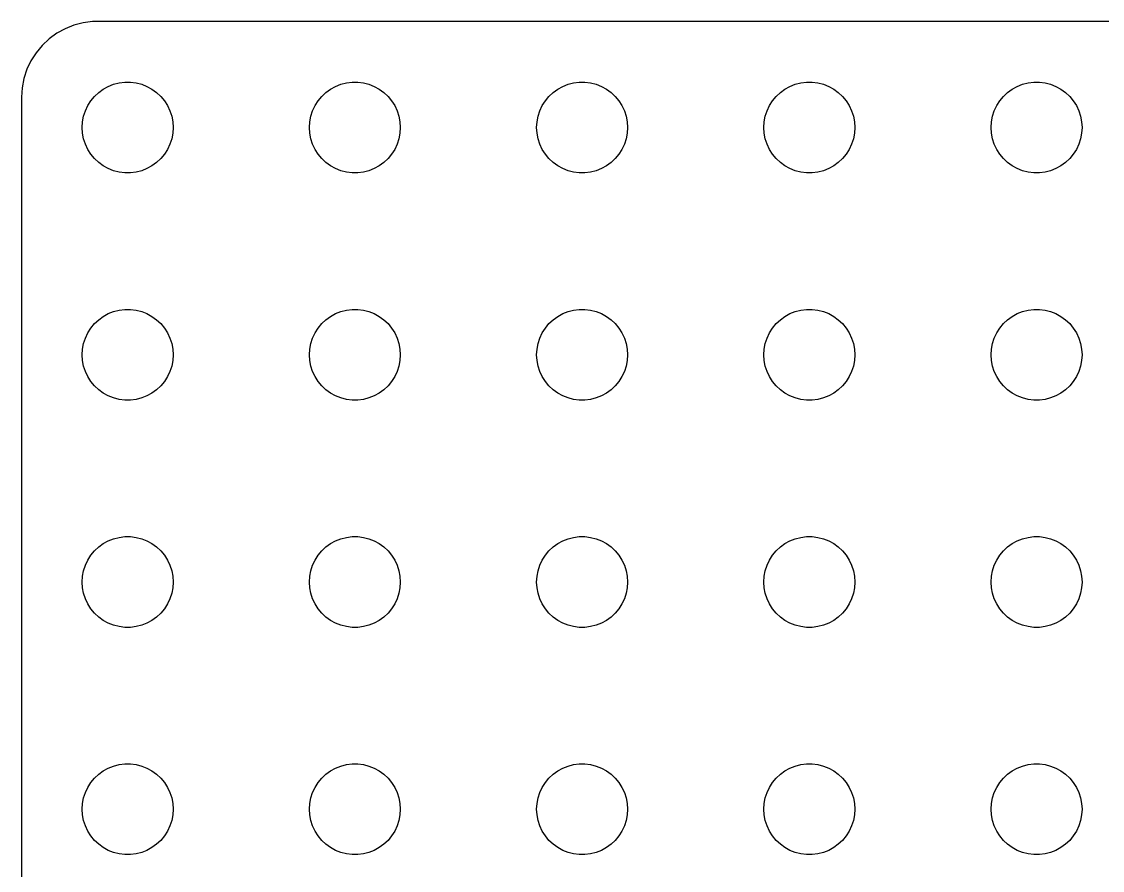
# Model space of a CAD drawing. Header units: metres. Extents: x -134 to 134, y 290 to 736.
# Drawn here: x -134.5 to -63.2, y 452 to 508 of the extents above; entities that cross this region are included whole.
import ezdxf

# ---------------------------------------------------------------- set-up
doc = ezdxf.new("R2010")
doc.units = ezdxf.units.M

msp = doc.modelspace()

# ---------------------------------------------------------------- linework, layer by layer
for p, q in [((-129.814, 507.99), (-130.437, 507.911)), ((129.814, 507.99), (-129.814, 507.99)), ((-131.629, 507.524), (-132.179, 507.222)), ((-131.045, 507.755), (-131.629, 507.524)), ((-130.437, 507.911), (-131.045, 507.755)), ((-132.687, 506.853), (-133.145, 506.423)), ((-132.179, 507.222), (-132.687, 506.853)), ((-133.545, 505.939), (-133.882, 505.409)), ((-133.145, 506.423), (-133.545, 505.939)), ((-133.882, 505.409), (-134.149, 504.841)), ((-134.149, 504.841), (-134.343, 504.243)), ((-134.343, 504.243), (-134.461, 503.627)), ((-129.107, 503.533), (-128.777, 503.714)), ((-128.777, 503.714), (-128.427, 503.853)), ((-128.427, 503.853), (-128.062, 503.947)), ((-128.062, 503.947), (-127.688, 503.994)), ((-127.688, 503.994), (-127.312, 503.994)), ((-127.312, 503.994), (-126.938, 503.947)), ((-126.938, 503.947), (-126.573, 503.853)), ((-126.573, 503.853), (-126.223, 503.714)), ((-126.223, 503.714), (-125.893, 503.533)), ((-114.107, 503.533), (-113.777, 503.714)), ((-113.777, 503.714), (-113.427, 503.853)), ((-113.427, 503.853), (-113.062, 503.947)), ((-113.062, 503.947), (-112.688, 503.994)), ((-112.688, 503.994), (-112.312, 503.994)), ((-112.312, 503.994), (-111.938, 503.947)), ((-111.938, 503.947), (-111.573, 503.853)), ((-111.573, 503.853), (-111.223, 503.714)), ((-111.223, 503.714), (-110.893, 503.533)), ((-99.1075, 503.533), (-98.7773, 503.714)), ((-98.7773, 503.714), (-98.427, 503.853)), ((-98.427, 503.853), (-98.0621, 503.947)), ((-98.0621, 503.947), (-97.6884, 503.994)), ((-97.6884, 503.994), (-97.3116, 503.994)), ((-97.3116, 503.994), (-96.9379, 503.947)), ((-96.9379, 503.947), (-96.573, 503.853)), ((-96.573, 503.853), (-96.2227, 503.714)), ((-96.2227, 503.714), (-95.8925, 503.533)), ((-84.1075, 503.533), (-83.7773, 503.714)), ((-83.7773, 503.714), (-83.427, 503.853)), ((-83.427, 503.853), (-83.0621, 503.947)), ((-83.0621, 503.947), (-82.6884, 503.994)), ((-82.6884, 503.994), (-82.3116, 503.994)), ((-82.3116, 503.994), (-81.9379, 503.947)), ((-81.9379, 503.947), (-81.573, 503.853)), ((-81.573, 503.853), (-81.2227, 503.714)), ((-81.2227, 503.714), (-80.8925, 503.533)), ((-69.1075, 503.533), (-68.7773, 503.714)), ((-68.7773, 503.714), (-68.427, 503.853)), ((-68.427, 503.853), (-68.0621, 503.947)), ((-68.0621, 503.947), (-67.6884, 503.994)), ((-67.6884, 503.994), (-67.3116, 503.994)), ((-67.3116, 503.994), (-66.9379, 503.947)), ((-66.9379, 503.947), (-66.573, 503.853)), ((-66.573, 503.853), (-66.2227, 503.714)), ((-66.2227, 503.714), (-65.8925, 503.533)), ((-134.461, 503.627), (-134.5, 503)), ((-134.5, 503), (-134.5, 409)), ((-129.927, 502.763), (-129.687, 503.054)), ((-129.687, 503.054), (-129.412, 503.312)), ((-129.412, 503.312), (-129.107, 503.533)), ((-125.893, 503.533), (-125.588, 503.312)), ((-125.588, 503.312), (-125.313, 503.054)), ((-125.313, 503.054), (-125.073, 502.763)), ((-114.927, 502.763), (-114.687, 503.054)), ((-114.687, 503.054), (-114.412, 503.312)), ((-114.412, 503.312), (-114.107, 503.533)), ((-110.893, 503.533), (-110.588, 503.312)), ((-110.588, 503.312), (-110.313, 503.054)), ((-110.313, 503.054), (-110.073, 502.763)), ((-99.927, 502.763), (-99.6869, 503.054)), ((-99.6869, 503.054), (-99.4123, 503.312)), ((-99.4123, 503.312), (-99.1075, 503.533)), ((-95.8925, 503.533), (-95.5877, 503.312)), ((-95.5877, 503.312), (-95.3131, 503.054)), ((-95.3131, 503.054), (-95.073, 502.763)), ((-84.927, 502.763), (-84.6869, 503.054)), ((-84.6869, 503.054), (-84.4123, 503.312)), ((-84.4123, 503.312), (-84.1075, 503.533)), ((-80.8925, 503.533), (-80.5877, 503.312)), ((-80.5877, 503.312), (-80.3131, 503.054)), ((-80.3131, 503.054), (-80.073, 502.763)), ((-69.927, 502.763), (-69.6869, 503.054)), ((-69.6869, 503.054), (-69.4123, 503.312)), ((-69.4123, 503.312), (-69.1075, 503.533)), ((-65.8925, 503.533), (-65.5877, 503.312)), ((-65.5877, 503.312), (-65.3131, 503.054)), ((-65.3131, 503.054), (-65.073, 502.763)), ((-130.289, 502.104), (-130.129, 502.445)), ((-130.129, 502.445), (-129.927, 502.763)), ((-125.073, 502.763), (-124.871, 502.445)), ((-124.871, 502.445), (-124.711, 502.104)), ((-115.289, 502.104), (-115.129, 502.445)), ((-115.129, 502.445), (-114.927, 502.763)), ((-110.073, 502.763), (-109.871, 502.445)), ((-109.871, 502.445), (-109.711, 502.104)), ((-100.289, 502.104), (-100.129, 502.445)), ((-100.129, 502.445), (-99.927, 502.763)), ((-95.073, 502.763), (-94.8711, 502.445)), ((-94.8711, 502.445), (-94.7107, 502.104)), ((-85.2893, 502.104), (-85.1289, 502.445)), ((-85.1289, 502.445), (-84.927, 502.763)), ((-80.073, 502.763), (-79.8711, 502.445)), ((-79.8711, 502.445), (-79.7107, 502.104)), ((-70.2893, 502.104), (-70.1289, 502.445)), ((-70.1289, 502.445), (-69.927, 502.763)), ((-65.073, 502.763), (-64.8711, 502.445)), ((-64.8711, 502.445), (-64.7107, 502.104)), ((-130.476, 501.376), (-130.406, 501.746)), ((-130.406, 501.746), (-130.289, 502.104)), ((-124.711, 502.104), (-124.594, 501.746)), ((-124.594, 501.746), (-124.524, 501.376)), ((-115.476, 501.376), (-115.406, 501.746)), ((-115.406, 501.746), (-115.289, 502.104)), ((-109.711, 502.104), (-109.594, 501.746)), ((-109.594, 501.746), (-109.524, 501.376)), ((-100.476, 501.376), (-100.406, 501.746)), ((-100.406, 501.746), (-100.289, 502.104)), ((-94.7107, 502.104), (-94.5943, 501.746)), ((-94.5943, 501.746), (-94.5237, 501.376)), ((-85.4763, 501.376), (-85.4057, 501.746)), ((-85.4057, 501.746), (-85.2893, 502.104)), ((-79.7107, 502.104), (-79.5943, 501.746)), ((-79.5943, 501.746), (-79.5237, 501.376)), ((-70.4763, 501.376), (-70.4057, 501.746)), ((-70.4057, 501.746), (-70.2893, 502.104)), ((-64.7107, 502.104), (-64.5943, 501.746)), ((-64.5943, 501.746), (-64.5237, 501.376)), ((-130.5, 501), (-130.476, 501.376)), ((-130.476, 500.624), (-130.5, 501)), ((-124.524, 501.376), (-124.5, 501)), ((-124.5, 501), (-124.524, 500.624)), ((-115.5, 501), (-115.476, 501.376)), ((-115.476, 500.624), (-115.5, 501)), ((-109.524, 501.376), (-109.5, 501)), ((-109.5, 501), (-109.524, 500.624)), ((-100.5, 501), (-100.476, 501.376)), ((-100.476, 500.624), (-100.5, 501)), ((-94.5237, 501.376), (-94.5, 501)), ((-94.5, 501), (-94.5237, 500.624)), ((-85.5, 501), (-85.4763, 501.376)), ((-85.4763, 500.624), (-85.5, 501)), ((-79.5237, 501.376), (-79.5, 501)), ((-79.5, 501), (-79.5237, 500.624)), ((-70.5, 501), (-70.4763, 501.376)), ((-70.4763, 500.624), (-70.5, 501)), ((-64.5237, 501.376), (-64.5, 501)), ((-64.5, 501), (-64.5237, 500.624)), ((-130.406, 500.254), (-130.476, 500.624)), ((-130.289, 499.896), (-130.406, 500.254)), ((-124.594, 500.254), (-124.711, 499.896)), ((-124.524, 500.624), (-124.594, 500.254)), ((-115.406, 500.254), (-115.476, 500.624)), ((-115.289, 499.896), (-115.406, 500.254)), ((-109.594, 500.254), (-109.711, 499.896)), ((-109.524, 500.624), (-109.594, 500.254)), ((-100.406, 500.254), (-100.476, 500.624)), ((-100.289, 499.896), (-100.406, 500.254)), ((-94.5943, 500.254), (-94.7107, 499.896)), ((-94.5237, 500.624), (-94.5943, 500.254)), ((-85.4057, 500.254), (-85.4763, 500.624)), ((-85.2893, 499.896), (-85.4057, 500.254)), ((-79.5943, 500.254), (-79.7107, 499.896)), ((-79.5237, 500.624), (-79.5943, 500.254)), ((-70.4057, 500.254), (-70.4763, 500.624)), ((-70.2893, 499.896), (-70.4057, 500.254)), ((-64.5943, 500.254), (-64.7107, 499.896)), ((-64.5237, 500.624), (-64.5943, 500.254)), ((-130.129, 499.555), (-130.289, 499.896)), ((-129.927, 499.237), (-130.129, 499.555)), ((-124.871, 499.555), (-125.073, 499.237)), ((-124.711, 499.896), (-124.871, 499.555)), ((-115.129, 499.555), (-115.289, 499.896)), ((-114.927, 499.237), (-115.129, 499.555)), ((-109.871, 499.555), (-110.073, 499.237)), ((-109.711, 499.896), (-109.871, 499.555)), ((-100.129, 499.555), (-100.289, 499.896)), ((-99.927, 499.237), (-100.129, 499.555)), ((-94.8711, 499.555), (-95.073, 499.237)), ((-94.7107, 499.896), (-94.8711, 499.555)), ((-85.1289, 499.555), (-85.2893, 499.896)), ((-84.927, 499.237), (-85.1289, 499.555)), ((-79.8711, 499.555), (-80.073, 499.237)), ((-79.7107, 499.896), (-79.8711, 499.555)), ((-70.1289, 499.555), (-70.2893, 499.896)), ((-69.927, 499.237), (-70.1289, 499.555)), ((-64.8711, 499.555), (-65.073, 499.237)), ((-64.7107, 499.896), (-64.8711, 499.555)), ((-129.687, 498.946), (-129.927, 499.237)), ((-129.412, 498.688), (-129.687, 498.946)), ((-125.313, 498.946), (-125.588, 498.688)), ((-125.073, 499.237), (-125.313, 498.946)), ((-114.687, 498.946), (-114.927, 499.237)), ((-114.412, 498.688), (-114.687, 498.946)), ((-110.313, 498.946), (-110.588, 498.688)), ((-110.073, 499.237), (-110.313, 498.946)), ((-99.6869, 498.946), (-99.927, 499.237)), ((-99.4123, 498.688), (-99.6869, 498.946)), ((-95.3131, 498.946), (-95.5877, 498.688)), ((-95.073, 499.237), (-95.3131, 498.946)), ((-84.6869, 498.946), (-84.927, 499.237)), ((-84.4123, 498.688), (-84.6869, 498.946)), ((-80.3131, 498.946), (-80.5877, 498.688)), ((-80.073, 499.237), (-80.3131, 498.946)), ((-69.6869, 498.946), (-69.927, 499.237)), ((-69.4123, 498.688), (-69.6869, 498.946)), ((-65.3131, 498.946), (-65.5877, 498.688)), ((-65.073, 499.237), (-65.3131, 498.946)), ((-129.107, 498.467), (-129.412, 498.688)), ((-128.777, 498.286), (-129.107, 498.467)), ((-128.427, 498.147), (-128.777, 498.286)), ((-128.062, 498.053), (-128.427, 498.147)), ((-127.688, 498.006), (-128.062, 498.053)), ((-127.312, 498.006), (-127.688, 498.006)), ((-126.938, 498.053), (-127.312, 498.006)), ((-126.573, 498.147), (-126.938, 498.053)), ((-126.223, 498.286), (-126.573, 498.147)), ((-125.893, 498.467), (-126.223, 498.286)), ((-125.588, 498.688), (-125.893, 498.467)), ((-114.107, 498.467), (-114.412, 498.688)), ((-113.777, 498.286), (-114.107, 498.467)), ((-113.427, 498.147), (-113.777, 498.286)), ((-113.062, 498.053), (-113.427, 498.147)), ((-112.688, 498.006), (-113.062, 498.053)), ((-112.312, 498.006), (-112.688, 498.006)), ((-111.938, 498.053), (-112.312, 498.006)), ((-111.573, 498.147), (-111.938, 498.053)), ((-111.223, 498.286), (-111.573, 498.147)), ((-110.893, 498.467), (-111.223, 498.286)), ((-110.588, 498.688), (-110.893, 498.467)), ((-99.1075, 498.467), (-99.4123, 498.688)), ((-98.7773, 498.286), (-99.1075, 498.467)), ((-98.427, 498.147), (-98.7773, 498.286)), ((-98.0621, 498.053), (-98.427, 498.147)), ((-97.6884, 498.006), (-98.0621, 498.053)), ((-97.3116, 498.006), (-97.6884, 498.006)), ((-96.9379, 498.053), (-97.3116, 498.006)), ((-96.573, 498.147), (-96.9379, 498.053)), ((-96.2227, 498.286), (-96.573, 498.147)), ((-95.8925, 498.467), (-96.2227, 498.286)), ((-95.5877, 498.688), (-95.8925, 498.467)), ((-84.1075, 498.467), (-84.4123, 498.688)), ((-83.7773, 498.286), (-84.1075, 498.467)), ((-83.427, 498.147), (-83.7773, 498.286)), ((-83.0621, 498.053), (-83.427, 498.147)), ((-82.6884, 498.006), (-83.0621, 498.053)), ((-82.3116, 498.006), (-82.6884, 498.006)), ((-81.9379, 498.053), (-82.3116, 498.006)), ((-81.573, 498.147), (-81.9379, 498.053)), ((-81.2227, 498.286), (-81.573, 498.147)), ((-80.8925, 498.467), (-81.2227, 498.286)), ((-80.5877, 498.688), (-80.8925, 498.467)), ((-69.1075, 498.467), (-69.4123, 498.688)), ((-68.7773, 498.286), (-69.1075, 498.467)), ((-68.427, 498.147), (-68.7773, 498.286)), ((-68.0621, 498.053), (-68.427, 498.147)), ((-67.6884, 498.006), (-68.0621, 498.053)), ((-67.3116, 498.006), (-67.6884, 498.006)), ((-66.9379, 498.053), (-67.3116, 498.006)), ((-66.573, 498.147), (-66.9379, 498.053)), ((-66.2227, 498.286), (-66.573, 498.147)), ((-65.8925, 498.467), (-66.2227, 498.286)), ((-65.5877, 498.688), (-65.8925, 498.467)), ((-129.107, 488.533), (-128.777, 488.714)), ((-128.777, 488.714), (-128.427, 488.853)), ((-128.427, 488.853), (-128.062, 488.947)), ((-128.062, 488.947), (-127.688, 488.994)), ((-127.688, 488.994), (-127.312, 488.994)), ((-127.312, 488.994), (-126.938, 488.947)), ((-126.938, 488.947), (-126.573, 488.853)), ((-126.573, 488.853), (-126.223, 488.714)), ((-126.223, 488.714), (-125.893, 488.533)), ((-114.107, 488.533), (-113.777, 488.714)), ((-113.777, 488.714), (-113.427, 488.853)), ((-113.427, 488.853), (-113.062, 488.947)), ((-113.062, 488.947), (-112.688, 488.994)), ((-112.688, 488.994), (-112.312, 488.994)), ((-112.312, 488.994), (-111.938, 488.947)), ((-111.938, 488.947), (-111.573, 488.853)), ((-111.573, 488.853), (-111.223, 488.714)), ((-111.223, 488.714), (-110.893, 488.533)), ((-99.1075, 488.533), (-98.7773, 488.714)), ((-98.7773, 488.714), (-98.427, 488.853)), ((-98.427, 488.853), (-98.0621, 488.947)), ((-98.0621, 488.947), (-97.6884, 488.994)), ((-97.6884, 488.994), (-97.3116, 488.994)), ((-97.3116, 488.994), (-96.9379, 488.947)), ((-96.9379, 488.947), (-96.573, 488.853)), ((-96.573, 488.853), (-96.2227, 488.714)), ((-96.2227, 488.714), (-95.8925, 488.533)), ((-84.1075, 488.533), (-83.7773, 488.714)), ((-83.7773, 488.714), (-83.427, 488.853)), ((-83.427, 488.853), (-83.0621, 488.947)), ((-83.0621, 488.947), (-82.6884, 488.994)), ((-82.6884, 488.994), (-82.3116, 488.994)), ((-82.3116, 488.994), (-81.9379, 488.947)), ((-81.9379, 488.947), (-81.573, 488.853)), ((-81.573, 488.853), (-81.2227, 488.714)), ((-81.2227, 488.714), (-80.8925, 488.533)), ((-69.1075, 488.533), (-68.7773, 488.714)), ((-68.7773, 488.714), (-68.427, 488.853)), ((-68.427, 488.853), (-68.0621, 488.947)), ((-68.0621, 488.947), (-67.6884, 488.994)), ((-67.6884, 488.994), (-67.3116, 488.994)), ((-67.3116, 488.994), (-66.9379, 488.947)), ((-66.9379, 488.947), (-66.573, 488.853)), ((-66.573, 488.853), (-66.2227, 488.714)), ((-66.2227, 488.714), (-65.8925, 488.533)), ((-129.927, 487.763), (-129.687, 488.054)), ((-129.687, 488.054), (-129.412, 488.312)), ((-129.412, 488.312), (-129.107, 488.533)), ((-125.893, 488.533), (-125.588, 488.312)), ((-125.588, 488.312), (-125.313, 488.054)), ((-125.313, 488.054), (-125.073, 487.763)), ((-114.927, 487.763), (-114.687, 488.054)), ((-114.687, 488.054), (-114.412, 488.312)), ((-114.412, 488.312), (-114.107, 488.533)), ((-110.893, 488.533), (-110.588, 488.312)), ((-110.588, 488.312), (-110.313, 488.054)), ((-110.313, 488.054), (-110.073, 487.763)), ((-99.927, 487.763), (-99.6869, 488.054)), ((-99.6869, 488.054), (-99.4123, 488.312)), ((-99.4123, 488.312), (-99.1075, 488.533)), ((-95.8925, 488.533), (-95.5877, 488.312)), ((-95.5877, 488.312), (-95.3131, 488.054)), ((-95.3131, 488.054), (-95.073, 487.763)), ((-84.927, 487.763), (-84.6869, 488.054)), ((-84.6869, 488.054), (-84.4123, 488.312)), ((-84.4123, 488.312), (-84.1075, 488.533)), ((-80.8925, 488.533), (-80.5877, 488.312)), ((-80.5877, 488.312), (-80.3131, 488.054)), ((-80.3131, 488.054), (-80.073, 487.763)), ((-69.927, 487.763), (-69.6869, 488.054)), ((-69.6869, 488.054), (-69.4123, 488.312)), ((-69.4123, 488.312), (-69.1075, 488.533)), ((-65.8925, 488.533), (-65.5877, 488.312)), ((-65.5877, 488.312), (-65.3131, 488.054)), ((-65.3131, 488.054), (-65.073, 487.763)), ((-130.289, 487.104), (-130.129, 487.445)), ((-130.129, 487.445), (-129.927, 487.763)), ((-125.073, 487.763), (-124.871, 487.445)), ((-124.871, 487.445), (-124.711, 487.104)), ((-115.289, 487.104), (-115.129, 487.445)), ((-115.129, 487.445), (-114.927, 487.763)), ((-110.073, 487.763), (-109.871, 487.445)), ((-109.871, 487.445), (-109.711, 487.104)), ((-100.289, 487.104), (-100.129, 487.445)), ((-100.129, 487.445), (-99.927, 487.763)), ((-95.073, 487.763), (-94.8711, 487.445)), ((-94.8711, 487.445), (-94.7107, 487.104)), ((-85.2893, 487.104), (-85.1289, 487.445)), ((-85.1289, 487.445), (-84.927, 487.763)), ((-80.073, 487.763), (-79.8711, 487.445)), ((-79.8711, 487.445), (-79.7107, 487.104)), ((-70.2893, 487.104), (-70.1289, 487.445)), ((-70.1289, 487.445), (-69.927, 487.763)), ((-65.073, 487.763), (-64.8711, 487.445)), ((-64.8711, 487.445), (-64.7107, 487.104)), ((-130.476, 486.376), (-130.406, 486.746)), ((-130.406, 486.746), (-130.289, 487.104)), ((-124.711, 487.104), (-124.594, 486.746)), ((-124.594, 486.746), (-124.524, 486.376)), ((-115.476, 486.376), (-115.406, 486.746)), ((-115.406, 486.746), (-115.289, 487.104)), ((-109.711, 487.104), (-109.594, 486.746)), ((-109.594, 486.746), (-109.524, 486.376)), ((-100.476, 486.376), (-100.406, 486.746)), ((-100.406, 486.746), (-100.289, 487.104)), ((-94.7107, 487.104), (-94.5943, 486.746)), ((-94.5943, 486.746), (-94.5237, 486.376)), ((-85.4763, 486.376), (-85.4057, 486.746)), ((-85.4057, 486.746), (-85.2893, 487.104)), ((-79.7107, 487.104), (-79.5943, 486.746)), ((-79.5943, 486.746), (-79.5237, 486.376)), ((-70.4763, 486.376), (-70.4057, 486.746)), ((-70.4057, 486.746), (-70.2893, 487.104)), ((-64.7107, 487.104), (-64.5943, 486.746)), ((-64.5943, 486.746), (-64.5237, 486.376)), ((-130.5, 486), (-130.476, 486.376)), ((-130.476, 485.624), (-130.5, 486)), ((-124.524, 486.376), (-124.5, 486)), ((-124.5, 486), (-124.524, 485.624)), ((-115.5, 486), (-115.476, 486.376)), ((-115.476, 485.624), (-115.5, 486)), ((-109.524, 486.376), (-109.5, 486)), ((-109.5, 486), (-109.524, 485.624)), ((-100.5, 486), (-100.476, 486.376)), ((-100.476, 485.624), (-100.5, 486)), ((-94.5237, 486.376), (-94.5, 486)), ((-94.5, 486), (-94.5237, 485.624)), ((-85.5, 486), (-85.4763, 486.376)), ((-85.4763, 485.624), (-85.5, 486)), ((-79.5237, 486.376), (-79.5, 486)), ((-79.5, 486), (-79.5237, 485.624)), ((-70.5, 486), (-70.4763, 486.376)), ((-70.4763, 485.624), (-70.5, 486)), ((-64.5237, 486.376), (-64.5, 486)), ((-64.5, 486), (-64.5237, 485.624)), ((-130.406, 485.254), (-130.476, 485.624)), ((-130.289, 484.896), (-130.406, 485.254)), ((-124.594, 485.254), (-124.711, 484.896)), ((-124.524, 485.624), (-124.594, 485.254)), ((-115.406, 485.254), (-115.476, 485.624)), ((-115.289, 484.896), (-115.406, 485.254)), ((-109.594, 485.254), (-109.711, 484.896)), ((-109.524, 485.624), (-109.594, 485.254)), ((-100.406, 485.254), (-100.476, 485.624)), ((-100.289, 484.896), (-100.406, 485.254)), ((-94.5943, 485.254), (-94.7107, 484.896)), ((-94.5237, 485.624), (-94.5943, 485.254)), ((-85.4057, 485.254), (-85.4763, 485.624)), ((-85.2893, 484.896), (-85.4057, 485.254)), ((-79.5943, 485.254), (-79.7107, 484.896)), ((-79.5237, 485.624), (-79.5943, 485.254)), ((-70.4057, 485.254), (-70.4763, 485.624)), ((-70.2893, 484.896), (-70.4057, 485.254)), ((-64.5943, 485.254), (-64.7107, 484.896)), ((-64.5237, 485.624), (-64.5943, 485.254)), ((-130.129, 484.555), (-130.289, 484.896)), ((-129.927, 484.237), (-130.129, 484.555)), ((-124.871, 484.555), (-125.073, 484.237)), ((-124.711, 484.896), (-124.871, 484.555)), ((-115.129, 484.555), (-115.289, 484.896)), ((-114.927, 484.237), (-115.129, 484.555)), ((-109.871, 484.555), (-110.073, 484.237)), ((-109.711, 484.896), (-109.871, 484.555)), ((-100.129, 484.555), (-100.289, 484.896)), ((-99.927, 484.237), (-100.129, 484.555)), ((-94.8711, 484.555), (-95.073, 484.237)), ((-94.7107, 484.896), (-94.8711, 484.555)), ((-85.1289, 484.555), (-85.2893, 484.896)), ((-84.927, 484.237), (-85.1289, 484.555)), ((-79.8711, 484.555), (-80.073, 484.237)), ((-79.7107, 484.896), (-79.8711, 484.555)), ((-70.1289, 484.555), (-70.2893, 484.896)), ((-69.927, 484.237), (-70.1289, 484.555)), ((-64.8711, 484.555), (-65.073, 484.237)), ((-64.7107, 484.896), (-64.8711, 484.555)), ((-129.687, 483.946), (-129.927, 484.237)), ((-129.412, 483.688), (-129.687, 483.946)), ((-125.313, 483.946), (-125.588, 483.688)), ((-125.073, 484.237), (-125.313, 483.946)), ((-114.687, 483.946), (-114.927, 484.237)), ((-114.412, 483.688), (-114.687, 483.946)), ((-110.313, 483.946), (-110.588, 483.688)), ((-110.073, 484.237), (-110.313, 483.946)), ((-99.6869, 483.946), (-99.927, 484.237)), ((-99.4123, 483.688), (-99.6869, 483.946)), ((-95.3131, 483.946), (-95.5877, 483.688)), ((-95.073, 484.237), (-95.3131, 483.946)), ((-84.6869, 483.946), (-84.927, 484.237)), ((-84.4123, 483.688), (-84.6869, 483.946)), ((-80.3131, 483.946), (-80.5877, 483.688)), ((-80.073, 484.237), (-80.3131, 483.946)), ((-69.6869, 483.946), (-69.927, 484.237)), ((-69.4123, 483.688), (-69.6869, 483.946)), ((-65.3131, 483.946), (-65.5877, 483.688)), ((-65.073, 484.237), (-65.3131, 483.946)), ((-129.107, 483.467), (-129.412, 483.688)), ((-128.777, 483.286), (-129.107, 483.467)), ((-128.427, 483.147), (-128.777, 483.286)), ((-128.062, 483.053), (-128.427, 483.147)), ((-127.688, 483.006), (-128.062, 483.053)), ((-127.312, 483.006), (-127.688, 483.006)), ((-126.938, 483.053), (-127.312, 483.006)), ((-126.573, 483.147), (-126.938, 483.053)), ((-126.223, 483.286), (-126.573, 483.147)), ((-125.893, 483.467), (-126.223, 483.286)), ((-125.588, 483.688), (-125.893, 483.467)), ((-114.107, 483.467), (-114.412, 483.688)), ((-113.777, 483.286), (-114.107, 483.467)), ((-113.427, 483.147), (-113.777, 483.286)), ((-113.062, 483.053), (-113.427, 483.147)), ((-112.688, 483.006), (-113.062, 483.053)), ((-112.312, 483.006), (-112.688, 483.006)), ((-111.938, 483.053), (-112.312, 483.006)), ((-111.573, 483.147), (-111.938, 483.053)), ((-111.223, 483.286), (-111.573, 483.147)), ((-110.893, 483.467), (-111.223, 483.286)), ((-110.588, 483.688), (-110.893, 483.467)), ((-99.1075, 483.467), (-99.4123, 483.688)), ((-98.7773, 483.286), (-99.1075, 483.467)), ((-98.427, 483.147), (-98.7773, 483.286)), ((-98.0621, 483.053), (-98.427, 483.147)), ((-97.6884, 483.006), (-98.0621, 483.053)), ((-97.3116, 483.006), (-97.6884, 483.006)), ((-96.9379, 483.053), (-97.3116, 483.006)), ((-96.573, 483.147), (-96.9379, 483.053)), ((-96.2227, 483.286), (-96.573, 483.147)), ((-95.8925, 483.467), (-96.2227, 483.286)), ((-95.5877, 483.688), (-95.8925, 483.467)), ((-84.1075, 483.467), (-84.4123, 483.688)), ((-83.7773, 483.286), (-84.1075, 483.467)), ((-83.427, 483.147), (-83.7773, 483.286)), ((-83.0621, 483.053), (-83.427, 483.147)), ((-82.6884, 483.006), (-83.0621, 483.053)), ((-82.3116, 483.006), (-82.6884, 483.006)), ((-81.9379, 483.053), (-82.3116, 483.006)), ((-81.573, 483.147), (-81.9379, 483.053)), ((-81.2227, 483.286), (-81.573, 483.147)), ((-80.8925, 483.467), (-81.2227, 483.286)), ((-80.5877, 483.688), (-80.8925, 483.467)), ((-69.1075, 483.467), (-69.4123, 483.688)), ((-68.7773, 483.286), (-69.1075, 483.467)), ((-68.427, 483.147), (-68.7773, 483.286)), ((-68.0621, 483.053), (-68.427, 483.147)), ((-67.6884, 483.006), (-68.0621, 483.053)), ((-67.3116, 483.006), (-67.6884, 483.006)), ((-66.9379, 483.053), (-67.3116, 483.006)), ((-66.573, 483.147), (-66.9379, 483.053)), ((-66.2227, 483.286), (-66.573, 483.147)), ((-65.8925, 483.467), (-66.2227, 483.286)), ((-65.5877, 483.688), (-65.8925, 483.467)), ((-128.777, 473.714), (-128.427, 473.853)), ((-128.427, 473.853), (-128.062, 473.947)), ((-128.062, 473.947), (-127.688, 473.994)), ((-127.688, 473.994), (-127.312, 473.994)), ((-127.312, 473.994), (-126.938, 473.947)), ((-126.938, 473.947), (-126.573, 473.853)), ((-126.573, 473.853), (-126.223, 473.714)), ((-113.777, 473.714), (-113.427, 473.853)), ((-113.427, 473.853), (-113.062, 473.947)), ((-113.062, 473.947), (-112.688, 473.994)), ((-112.688, 473.994), (-112.312, 473.994)), ((-112.312, 473.994), (-111.938, 473.947)), ((-111.938, 473.947), (-111.573, 473.853)), ((-111.573, 473.853), (-111.223, 473.714)), ((-98.7773, 473.714), (-98.427, 473.853)), ((-98.427, 473.853), (-98.0621, 473.947)), ((-98.0621, 473.947), (-97.6884, 473.994)), ((-97.6884, 473.994), (-97.3116, 473.994)), ((-97.3116, 473.994), (-96.9379, 473.947)), ((-96.9379, 473.947), (-96.573, 473.853)), ((-96.573, 473.853), (-96.2227, 473.714)), ((-83.7773, 473.714), (-83.427, 473.853)), ((-83.427, 473.853), (-83.0621, 473.947)), ((-83.0621, 473.947), (-82.6884, 473.994)), ((-82.6884, 473.994), (-82.3116, 473.994)), ((-82.3116, 473.994), (-81.9379, 473.947)), ((-81.9379, 473.947), (-81.573, 473.853)), ((-81.573, 473.853), (-81.2227, 473.714)), ((-68.7773, 473.714), (-68.427, 473.853)), ((-68.427, 473.853), (-68.0621, 473.947)), ((-68.0621, 473.947), (-67.6884, 473.994)), ((-67.6884, 473.994), (-67.3116, 473.994)), ((-67.3116, 473.994), (-66.9379, 473.947)), ((-66.9379, 473.947), (-66.573, 473.853)), ((-66.573, 473.853), (-66.2227, 473.714)), ((-129.927, 472.763), (-129.687, 473.054)), ((-129.687, 473.054), (-129.412, 473.312)), ((-129.412, 473.312), (-129.107, 473.533)), ((-129.107, 473.533), (-128.777, 473.714)), ((-126.223, 473.714), (-125.893, 473.533)), ((-125.893, 473.533), (-125.588, 473.312)), ((-125.588, 473.312), (-125.313, 473.054)), ((-125.313, 473.054), (-125.073, 472.763)), ((-114.927, 472.763), (-114.687, 473.054)), ((-114.687, 473.054), (-114.412, 473.312)), ((-114.412, 473.312), (-114.107, 473.533)), ((-114.107, 473.533), (-113.777, 473.714)), ((-111.223, 473.714), (-110.893, 473.533)), ((-110.893, 473.533), (-110.588, 473.312)), ((-110.588, 473.312), (-110.313, 473.054)), ((-110.313, 473.054), (-110.073, 472.763)), ((-99.927, 472.763), (-99.6869, 473.054)), ((-99.6869, 473.054), (-99.4123, 473.312)), ((-99.4123, 473.312), (-99.1075, 473.533)), ((-99.1075, 473.533), (-98.7773, 473.714)), ((-96.2227, 473.714), (-95.8925, 473.533)), ((-95.8925, 473.533), (-95.5877, 473.312)), ((-95.5877, 473.312), (-95.3131, 473.054)), ((-95.3131, 473.054), (-95.073, 472.763)), ((-84.927, 472.763), (-84.6869, 473.054)), ((-84.6869, 473.054), (-84.4123, 473.312)), ((-84.4123, 473.312), (-84.1075, 473.533)), ((-84.1075, 473.533), (-83.7773, 473.714)), ((-81.2227, 473.714), (-80.8925, 473.533)), ((-80.8925, 473.533), (-80.5877, 473.312)), ((-80.5877, 473.312), (-80.3131, 473.054)), ((-80.3131, 473.054), (-80.073, 472.763)), ((-69.927, 472.763), (-69.6869, 473.054)), ((-69.6869, 473.054), (-69.4123, 473.312)), ((-69.4123, 473.312), (-69.1075, 473.533)), ((-69.1075, 473.533), (-68.7773, 473.714)), ((-66.2227, 473.714), (-65.8925, 473.533)), ((-65.8925, 473.533), (-65.5877, 473.312)), ((-65.5877, 473.312), (-65.3131, 473.054)), ((-65.3131, 473.054), (-65.073, 472.763)), ((-130.289, 472.104), (-130.129, 472.445)), ((-130.129, 472.445), (-129.927, 472.763)), ((-125.073, 472.763), (-124.871, 472.445)), ((-124.871, 472.445), (-124.711, 472.104)), ((-115.289, 472.104), (-115.129, 472.445)), ((-115.129, 472.445), (-114.927, 472.763)), ((-110.073, 472.763), (-109.871, 472.445)), ((-109.871, 472.445), (-109.711, 472.104)), ((-100.289, 472.104), (-100.129, 472.445)), ((-100.129, 472.445), (-99.927, 472.763)), ((-95.073, 472.763), (-94.8711, 472.445)), ((-94.8711, 472.445), (-94.7107, 472.104)), ((-85.2893, 472.104), (-85.1289, 472.445)), ((-85.1289, 472.445), (-84.927, 472.763)), ((-80.073, 472.763), (-79.8711, 472.445)), ((-79.8711, 472.445), (-79.7107, 472.104)), ((-70.2893, 472.104), (-70.1289, 472.445)), ((-70.1289, 472.445), (-69.927, 472.763)), ((-65.073, 472.763), (-64.8711, 472.445)), ((-64.8711, 472.445), (-64.7107, 472.104)), ((-130.476, 471.376), (-130.406, 471.746)), ((-130.406, 471.746), (-130.289, 472.104)), ((-124.711, 472.104), (-124.594, 471.746)), ((-124.594, 471.746), (-124.524, 471.376)), ((-115.476, 471.376), (-115.406, 471.746)), ((-115.406, 471.746), (-115.289, 472.104)), ((-109.711, 472.104), (-109.594, 471.746)), ((-109.594, 471.746), (-109.524, 471.376)), ((-100.476, 471.376), (-100.406, 471.746)), ((-100.406, 471.746), (-100.289, 472.104)), ((-94.7107, 472.104), (-94.5943, 471.746)), ((-94.5943, 471.746), (-94.5237, 471.376)), ((-85.4763, 471.376), (-85.4057, 471.746)), ((-85.4057, 471.746), (-85.2893, 472.104)), ((-79.7107, 472.104), (-79.5943, 471.746)), ((-79.5943, 471.746), (-79.5237, 471.376)), ((-70.4763, 471.376), (-70.4057, 471.746)), ((-70.4057, 471.746), (-70.2893, 472.104)), ((-64.7107, 472.104), (-64.5943, 471.746)), ((-64.5943, 471.746), (-64.5237, 471.376)), ((-130.5, 471), (-130.476, 471.376)), ((-130.476, 470.624), (-130.5, 471)), ((-124.524, 471.376), (-124.5, 471)), ((-124.5, 471), (-124.524, 470.624)), ((-115.5, 471), (-115.476, 471.376)), ((-115.476, 470.624), (-115.5, 471)), ((-109.524, 471.376), (-109.5, 471)), ((-109.5, 471), (-109.524, 470.624)), ((-100.5, 471), (-100.476, 471.376)), ((-100.476, 470.624), (-100.5, 471)), ((-94.5237, 471.376), (-94.5, 471)), ((-94.5, 471), (-94.5237, 470.624)), ((-85.5, 471), (-85.4763, 471.376)), ((-85.4763, 470.624), (-85.5, 471)), ((-79.5237, 471.376), (-79.5, 471)), ((-79.5, 471), (-79.5237, 470.624)), ((-70.5, 471), (-70.4763, 471.376)), ((-70.4763, 470.624), (-70.5, 471)), ((-64.5237, 471.376), (-64.5, 471)), ((-64.5, 471), (-64.5237, 470.624)), ((-130.406, 470.254), (-130.476, 470.624)), ((-130.289, 469.896), (-130.406, 470.254)), ((-124.594, 470.254), (-124.711, 469.896)), ((-124.524, 470.624), (-124.594, 470.254)), ((-115.406, 470.254), (-115.476, 470.624)), ((-115.289, 469.896), (-115.406, 470.254)), ((-109.594, 470.254), (-109.711, 469.896)), ((-109.524, 470.624), (-109.594, 470.254)), ((-100.406, 470.254), (-100.476, 470.624)), ((-100.289, 469.896), (-100.406, 470.254)), ((-94.5943, 470.254), (-94.7107, 469.896)), ((-94.5237, 470.624), (-94.5943, 470.254)), ((-85.4057, 470.254), (-85.4763, 470.624)), ((-85.2893, 469.896), (-85.4057, 470.254)), ((-79.5943, 470.254), (-79.7107, 469.896)), ((-79.5237, 470.624), (-79.5943, 470.254)), ((-70.4057, 470.254), (-70.4763, 470.624)), ((-70.2893, 469.896), (-70.4057, 470.254)), ((-64.5943, 470.254), (-64.7107, 469.896)), ((-64.5237, 470.624), (-64.5943, 470.254)), ((-130.129, 469.555), (-130.289, 469.896)), ((-129.927, 469.237), (-130.129, 469.555)), ((-124.871, 469.555), (-125.073, 469.237)), ((-124.711, 469.896), (-124.871, 469.555)), ((-115.129, 469.555), (-115.289, 469.896)), ((-114.927, 469.237), (-115.129, 469.555)), ((-109.871, 469.555), (-110.073, 469.237)), ((-109.711, 469.896), (-109.871, 469.555)), ((-100.129, 469.555), (-100.289, 469.896)), ((-99.927, 469.237), (-100.129, 469.555)), ((-94.8711, 469.555), (-95.073, 469.237)), ((-94.7107, 469.896), (-94.8711, 469.555)), ((-85.1289, 469.555), (-85.2893, 469.896)), ((-84.927, 469.237), (-85.1289, 469.555)), ((-79.8711, 469.555), (-80.073, 469.237)), ((-79.7107, 469.896), (-79.8711, 469.555)), ((-70.1289, 469.555), (-70.2893, 469.896)), ((-69.927, 469.237), (-70.1289, 469.555)), ((-64.8711, 469.555), (-65.073, 469.237)), ((-64.7107, 469.896), (-64.8711, 469.555)), ((-129.687, 468.946), (-129.927, 469.237)), ((-129.412, 468.688), (-129.687, 468.946)), ((-125.313, 468.946), (-125.588, 468.688)), ((-125.073, 469.237), (-125.313, 468.946)), ((-114.687, 468.946), (-114.927, 469.237)), ((-114.412, 468.688), (-114.687, 468.946)), ((-110.313, 468.946), (-110.588, 468.688)), ((-110.073, 469.237), (-110.313, 468.946)), ((-99.6869, 468.946), (-99.927, 469.237)), ((-99.4123, 468.688), (-99.6869, 468.946)), ((-95.3131, 468.946), (-95.5877, 468.688)), ((-95.073, 469.237), (-95.3131, 468.946)), ((-84.6869, 468.946), (-84.927, 469.237)), ((-84.4123, 468.688), (-84.6869, 468.946)), ((-80.3131, 468.946), (-80.5877, 468.688)), ((-80.073, 469.237), (-80.3131, 468.946)), ((-69.6869, 468.946), (-69.927, 469.237)), ((-69.4123, 468.688), (-69.6869, 468.946)), ((-65.3131, 468.946), (-65.5877, 468.688)), ((-65.073, 469.237), (-65.3131, 468.946)), ((-129.107, 468.467), (-129.412, 468.688)), ((-128.777, 468.286), (-129.107, 468.467)), ((-128.427, 468.147), (-128.777, 468.286)), ((-128.062, 468.053), (-128.427, 468.147)), ((-127.688, 468.006), (-128.062, 468.053)), ((-126.938, 468.053), (-127.312, 468.006)), ((-126.573, 468.147), (-126.938, 468.053)), ((-126.223, 468.286), (-126.573, 468.147)), ((-125.893, 468.467), (-126.223, 468.286)), ((-125.588, 468.688), (-125.893, 468.467)), ((-114.107, 468.467), (-114.412, 468.688)), ((-113.777, 468.286), (-114.107, 468.467)), ((-113.427, 468.147), (-113.777, 468.286)), ((-113.062, 468.053), (-113.427, 468.147)), ((-112.688, 468.006), (-113.062, 468.053)), ((-111.938, 468.053), (-112.312, 468.006)), ((-111.573, 468.147), (-111.938, 468.053)), ((-111.223, 468.286), (-111.573, 468.147)), ((-110.893, 468.467), (-111.223, 468.286)), ((-110.588, 468.688), (-110.893, 468.467)), ((-99.1075, 468.467), (-99.4123, 468.688)), ((-98.7773, 468.286), (-99.1075, 468.467)), ((-98.427, 468.147), (-98.7773, 468.286)), ((-98.0621, 468.053), (-98.427, 468.147)), ((-97.6884, 468.006), (-98.0621, 468.053)), ((-96.9379, 468.053), (-97.3116, 468.006)), ((-96.573, 468.147), (-96.9379, 468.053)), ((-96.2227, 468.286), (-96.573, 468.147)), ((-95.8925, 468.467), (-96.2227, 468.286)), ((-95.5877, 468.688), (-95.8925, 468.467)), ((-84.1075, 468.467), (-84.4123, 468.688)), ((-83.7773, 468.286), (-84.1075, 468.467)), ((-83.427, 468.147), (-83.7773, 468.286)), ((-83.0621, 468.053), (-83.427, 468.147)), ((-82.6884, 468.006), (-83.0621, 468.053)), ((-81.9379, 468.053), (-82.3116, 468.006)), ((-81.573, 468.147), (-81.9379, 468.053)), ((-81.2227, 468.286), (-81.573, 468.147)), ((-80.8925, 468.467), (-81.2227, 468.286)), ((-80.5877, 468.688), (-80.8925, 468.467)), ((-69.1075, 468.467), (-69.4123, 468.688)), ((-68.7773, 468.286), (-69.1075, 468.467)), ((-68.427, 468.147), (-68.7773, 468.286)), ((-68.0621, 468.053), (-68.427, 468.147)), ((-67.6884, 468.006), (-68.0621, 468.053)), ((-66.9379, 468.053), (-67.3116, 468.006)), ((-66.573, 468.147), (-66.9379, 468.053)), ((-66.2227, 468.286), (-66.573, 468.147)), ((-65.8925, 468.467), (-66.2227, 468.286)), ((-65.5877, 468.688), (-65.8925, 468.467)), ((-127.312, 468.006), (-127.688, 468.006)), ((-112.312, 468.006), (-112.688, 468.006)), ((-97.3116, 468.006), (-97.6884, 468.006)), ((-82.3116, 468.006), (-82.6884, 468.006)), ((-67.3116, 468.006), (-67.6884, 468.006)), ((-128.777, 458.714), (-128.427, 458.853)), ((-128.427, 458.853), (-128.062, 458.947)), ((-128.062, 458.947), (-127.688, 458.994)), ((-127.688, 458.994), (-127.312, 458.994)), ((-127.312, 458.994), (-126.938, 458.947)), ((-126.938, 458.947), (-126.573, 458.853)), ((-126.573, 458.853), (-126.223, 458.714)), ((-113.777, 458.714), (-113.427, 458.853)), ((-113.427, 458.853), (-113.062, 458.947)), ((-113.062, 458.947), (-112.688, 458.994)), ((-112.688, 458.994), (-112.312, 458.994)), ((-112.312, 458.994), (-111.938, 458.947)), ((-111.938, 458.947), (-111.573, 458.853)), ((-111.573, 458.853), (-111.223, 458.714)), ((-98.7773, 458.714), (-98.427, 458.853)), ((-98.427, 458.853), (-98.0621, 458.947)), ((-98.0621, 458.947), (-97.6884, 458.994)), ((-97.6884, 458.994), (-97.3116, 458.994)), ((-97.3116, 458.994), (-96.9379, 458.947)), ((-96.9379, 458.947), (-96.573, 458.853)), ((-96.573, 458.853), (-96.2227, 458.714)), ((-83.7773, 458.714), (-83.427, 458.853)), ((-83.427, 458.853), (-83.0621, 458.947)), ((-83.0621, 458.947), (-82.6884, 458.994)), ((-82.6884, 458.994), (-82.3116, 458.994)), ((-82.3116, 458.994), (-81.9379, 458.947)), ((-81.9379, 458.947), (-81.573, 458.853)), ((-81.573, 458.853), (-81.2227, 458.714)), ((-68.7773, 458.714), (-68.427, 458.853)), ((-68.427, 458.853), (-68.0621, 458.947)), ((-68.0621, 458.947), (-67.6884, 458.994)), ((-67.6884, 458.994), (-67.3116, 458.994)), ((-67.3116, 458.994), (-66.9379, 458.947)), ((-66.9379, 458.947), (-66.573, 458.853)), ((-66.573, 458.853), (-66.2227, 458.714)), ((-129.927, 457.763), (-129.687, 458.054)), ((-129.687, 458.054), (-129.412, 458.312)), ((-129.412, 458.312), (-129.107, 458.533)), ((-129.107, 458.533), (-128.777, 458.714)), ((-126.223, 458.714), (-125.893, 458.533)), ((-125.893, 458.533), (-125.588, 458.312)), ((-125.588, 458.312), (-125.313, 458.054)), ((-125.313, 458.054), (-125.073, 457.763)), ((-114.927, 457.763), (-114.687, 458.054)), ((-114.687, 458.054), (-114.412, 458.312)), ((-114.412, 458.312), (-114.107, 458.533)), ((-114.107, 458.533), (-113.777, 458.714)), ((-111.223, 458.714), (-110.893, 458.533)), ((-110.893, 458.533), (-110.588, 458.312)), ((-110.588, 458.312), (-110.313, 458.054)), ((-110.313, 458.054), (-110.073, 457.763)), ((-99.927, 457.763), (-99.6869, 458.054)), ((-99.6869, 458.054), (-99.4123, 458.312)), ((-99.4123, 458.312), (-99.1075, 458.533)), ((-99.1075, 458.533), (-98.7773, 458.714)), ((-96.2227, 458.714), (-95.8925, 458.533)), ((-95.8925, 458.533), (-95.5877, 458.312)), ((-95.5877, 458.312), (-95.3131, 458.054)), ((-95.3131, 458.054), (-95.073, 457.763)), ((-84.927, 457.763), (-84.6869, 458.054)), ((-84.6869, 458.054), (-84.4123, 458.312)), ((-84.4123, 458.312), (-84.1075, 458.533)), ((-84.1075, 458.533), (-83.7773, 458.714)), ((-81.2227, 458.714), (-80.8925, 458.533)), ((-80.8925, 458.533), (-80.5877, 458.312)), ((-80.5877, 458.312), (-80.3131, 458.054)), ((-80.3131, 458.054), (-80.073, 457.763)), ((-69.927, 457.763), (-69.6869, 458.054)), ((-69.6869, 458.054), (-69.4123, 458.312)), ((-69.4123, 458.312), (-69.1075, 458.533)), ((-69.1075, 458.533), (-68.7773, 458.714)), ((-66.2227, 458.714), (-65.8925, 458.533)), ((-65.8925, 458.533), (-65.5877, 458.312)), ((-65.5877, 458.312), (-65.3131, 458.054)), ((-65.3131, 458.054), (-65.073, 457.763)), ((-130.289, 457.104), (-130.129, 457.445)), ((-130.129, 457.445), (-129.927, 457.763)), ((-125.073, 457.763), (-124.871, 457.445)), ((-124.871, 457.445), (-124.711, 457.104)), ((-115.289, 457.104), (-115.129, 457.445)), ((-115.129, 457.445), (-114.927, 457.763)), ((-110.073, 457.763), (-109.871, 457.445)), ((-109.871, 457.445), (-109.711, 457.104)), ((-100.289, 457.104), (-100.129, 457.445)), ((-100.129, 457.445), (-99.927, 457.763)), ((-95.073, 457.763), (-94.8711, 457.445)), ((-94.8711, 457.445), (-94.7107, 457.104)), ((-85.2893, 457.104), (-85.1289, 457.445)), ((-85.1289, 457.445), (-84.927, 457.763)), ((-80.073, 457.763), (-79.8711, 457.445)), ((-79.8711, 457.445), (-79.7107, 457.104)), ((-70.2893, 457.104), (-70.1289, 457.445)), ((-70.1289, 457.445), (-69.927, 457.763)), ((-65.073, 457.763), (-64.8711, 457.445)), ((-64.8711, 457.445), (-64.7107, 457.104)), ((-130.476, 456.376), (-130.406, 456.746)), ((-130.406, 456.746), (-130.289, 457.104)), ((-124.711, 457.104), (-124.594, 456.746)), ((-124.594, 456.746), (-124.524, 456.376)), ((-115.476, 456.376), (-115.406, 456.746)), ((-115.406, 456.746), (-115.289, 457.104)), ((-109.711, 457.104), (-109.594, 456.746)), ((-109.594, 456.746), (-109.524, 456.376)), ((-100.476, 456.376), (-100.406, 456.746)), ((-100.406, 456.746), (-100.289, 457.104)), ((-94.7107, 457.104), (-94.5943, 456.746)), ((-94.5943, 456.746), (-94.5237, 456.376)), ((-85.4763, 456.376), (-85.4057, 456.746)), ((-85.4057, 456.746), (-85.2893, 457.104)), ((-79.7107, 457.104), (-79.5943, 456.746)), ((-79.5943, 456.746), (-79.5237, 456.376)), ((-70.4763, 456.376), (-70.4057, 456.746)), ((-70.4057, 456.746), (-70.2893, 457.104)), ((-64.7107, 457.104), (-64.5943, 456.746)), ((-64.5943, 456.746), (-64.5237, 456.376)), ((-130.5, 456), (-130.476, 456.376)), ((-130.476, 455.624), (-130.5, 456)), ((-124.524, 456.376), (-124.5, 456)), ((-124.5, 456), (-124.524, 455.624)), ((-115.5, 456), (-115.476, 456.376)), ((-115.476, 455.624), (-115.5, 456)), ((-109.524, 456.376), (-109.5, 456)), ((-109.5, 456), (-109.524, 455.624)), ((-100.5, 456), (-100.476, 456.376)), ((-100.476, 455.624), (-100.5, 456)), ((-94.5237, 456.376), (-94.5, 456)), ((-94.5, 456), (-94.5237, 455.624)), ((-85.5, 456), (-85.4763, 456.376)), ((-85.4763, 455.624), (-85.5, 456)), ((-79.5237, 456.376), (-79.5, 456)), ((-79.5, 456), (-79.5237, 455.624)), ((-70.5, 456), (-70.4763, 456.376)), ((-70.4763, 455.624), (-70.5, 456)), ((-64.5237, 456.376), (-64.5, 456)), ((-64.5, 456), (-64.5237, 455.624)), ((-130.406, 455.254), (-130.476, 455.624)), ((-130.289, 454.896), (-130.406, 455.254)), ((-124.594, 455.254), (-124.711, 454.896)), ((-124.524, 455.624), (-124.594, 455.254)), ((-115.406, 455.254), (-115.476, 455.624)), ((-115.289, 454.896), (-115.406, 455.254)), ((-109.594, 455.254), (-109.711, 454.896)), ((-109.524, 455.624), (-109.594, 455.254)), ((-100.406, 455.254), (-100.476, 455.624)), ((-100.289, 454.896), (-100.406, 455.254)), ((-94.5943, 455.254), (-94.7107, 454.896)), ((-94.5237, 455.624), (-94.5943, 455.254)), ((-85.4057, 455.254), (-85.4763, 455.624)), ((-85.2893, 454.896), (-85.4057, 455.254)), ((-79.5943, 455.254), (-79.7107, 454.896)), ((-79.5237, 455.624), (-79.5943, 455.254)), ((-70.4057, 455.254), (-70.4763, 455.624)), ((-70.2893, 454.896), (-70.4057, 455.254)), ((-64.5943, 455.254), (-64.7107, 454.896)), ((-64.5237, 455.624), (-64.5943, 455.254)), ((-130.129, 454.555), (-130.289, 454.896)), ((-129.927, 454.237), (-130.129, 454.555)), ((-124.871, 454.555), (-125.073, 454.237)), ((-124.711, 454.896), (-124.871, 454.555)), ((-115.129, 454.555), (-115.289, 454.896)), ((-114.927, 454.237), (-115.129, 454.555)), ((-109.871, 454.555), (-110.073, 454.237)), ((-109.711, 454.896), (-109.871, 454.555)), ((-100.129, 454.555), (-100.289, 454.896)), ((-99.927, 454.237), (-100.129, 454.555)), ((-94.8711, 454.555), (-95.073, 454.237)), ((-94.7107, 454.896), (-94.8711, 454.555)), ((-85.1289, 454.555), (-85.2893, 454.896)), ((-84.927, 454.237), (-85.1289, 454.555)), ((-79.8711, 454.555), (-80.073, 454.237)), ((-79.7107, 454.896), (-79.8711, 454.555)), ((-70.1289, 454.555), (-70.2893, 454.896)), ((-69.927, 454.237), (-70.1289, 454.555)), ((-64.8711, 454.555), (-65.073, 454.237)), ((-64.7107, 454.896), (-64.8711, 454.555)), ((-129.687, 453.946), (-129.927, 454.237)), ((-129.412, 453.688), (-129.687, 453.946)), ((-125.313, 453.946), (-125.588, 453.688)), ((-125.073, 454.237), (-125.313, 453.946)), ((-114.687, 453.946), (-114.927, 454.237)), ((-114.412, 453.688), (-114.687, 453.946)), ((-110.313, 453.946), (-110.588, 453.688)), ((-110.073, 454.237), (-110.313, 453.946)), ((-99.6869, 453.946), (-99.927, 454.237)), ((-99.4123, 453.688), (-99.6869, 453.946)), ((-95.3131, 453.946), (-95.5877, 453.688)), ((-95.073, 454.237), (-95.3131, 453.946)), ((-84.6869, 453.946), (-84.927, 454.237)), ((-84.4123, 453.688), (-84.6869, 453.946)), ((-80.3131, 453.946), (-80.5877, 453.688)), ((-80.073, 454.237), (-80.3131, 453.946)), ((-69.6869, 453.946), (-69.927, 454.237)), ((-69.4123, 453.688), (-69.6869, 453.946)), ((-65.3131, 453.946), (-65.5877, 453.688)), ((-65.073, 454.237), (-65.3131, 453.946)), ((-129.107, 453.467), (-129.412, 453.688)), ((-128.777, 453.286), (-129.107, 453.467)), ((-128.427, 453.147), (-128.777, 453.286)), ((-128.062, 453.053), (-128.427, 453.147)), ((-127.688, 453.006), (-128.062, 453.053)), ((-126.938, 453.053), (-127.312, 453.006)), ((-126.573, 453.147), (-126.938, 453.053)), ((-126.223, 453.286), (-126.573, 453.147)), ((-125.893, 453.467), (-126.223, 453.286)), ((-125.588, 453.688), (-125.893, 453.467)), ((-114.107, 453.467), (-114.412, 453.688)), ((-113.777, 453.286), (-114.107, 453.467)), ((-113.427, 453.147), (-113.777, 453.286)), ((-113.062, 453.053), (-113.427, 453.147)), ((-112.688, 453.006), (-113.062, 453.053)), ((-111.938, 453.053), (-112.312, 453.006)), ((-111.573, 453.147), (-111.938, 453.053)), ((-111.223, 453.286), (-111.573, 453.147)), ((-110.893, 453.467), (-111.223, 453.286)), ((-110.588, 453.688), (-110.893, 453.467)), ((-99.1075, 453.467), (-99.4123, 453.688)), ((-98.7773, 453.286), (-99.1075, 453.467)), ((-98.427, 453.147), (-98.7773, 453.286)), ((-98.0621, 453.053), (-98.427, 453.147)), ((-97.6884, 453.006), (-98.0621, 453.053)), ((-96.9379, 453.053), (-97.3116, 453.006)), ((-96.573, 453.147), (-96.9379, 453.053)), ((-96.2227, 453.286), (-96.573, 453.147)), ((-95.8925, 453.467), (-96.2227, 453.286)), ((-95.5877, 453.688), (-95.8925, 453.467)), ((-84.1075, 453.467), (-84.4123, 453.688)), ((-83.7773, 453.286), (-84.1075, 453.467)), ((-83.427, 453.147), (-83.7773, 453.286)), ((-83.0621, 453.053), (-83.427, 453.147)), ((-82.6884, 453.006), (-83.0621, 453.053)), ((-81.9379, 453.053), (-82.3116, 453.006)), ((-81.573, 453.147), (-81.9379, 453.053)), ((-81.2227, 453.286), (-81.573, 453.147)), ((-80.8925, 453.467), (-81.2227, 453.286)), ((-80.5877, 453.688), (-80.8925, 453.467)), ((-69.1075, 453.467), (-69.4123, 453.688)), ((-68.7773, 453.286), (-69.1075, 453.467)), ((-68.427, 453.147), (-68.7773, 453.286)), ((-68.0621, 453.053), (-68.427, 453.147)), ((-67.6884, 453.006), (-68.0621, 453.053)), ((-66.9379, 453.053), (-67.3116, 453.006)), ((-66.573, 453.147), (-66.9379, 453.053)), ((-66.2227, 453.286), (-66.573, 453.147)), ((-65.8925, 453.467), (-66.2227, 453.286)), ((-65.5877, 453.688), (-65.8925, 453.467)), ((-127.312, 453.006), (-127.688, 453.006)), ((-112.312, 453.006), (-112.688, 453.006)), ((-97.3116, 453.006), (-97.6884, 453.006)), ((-82.3116, 453.006), (-82.6884, 453.006)), ((-67.3116, 453.006), (-67.6884, 453.006))]:
    msp.add_line(p, q)

doc.saveas('drawing.dxf')
